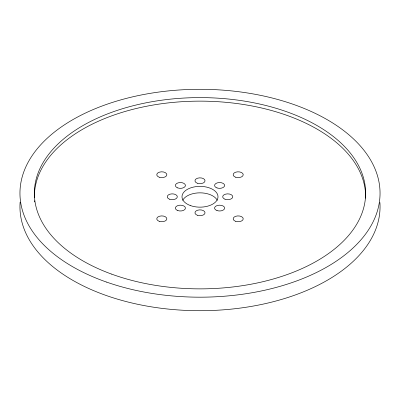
<?xml version="1.0" encoding="UTF-8"?>
<svg xmlns="http://www.w3.org/2000/svg" width="400" height="400" viewBox="0 0 400 400"><rect width="100%" height="100%" fill="white"/><g stroke="black" fill="none" stroke-linecap="round" stroke-linejoin="round"><path stroke-width="0.6" d="M34.605 201.945A165.64 95.63 0 0 1 34.505 200.745M34.37 197.74A165.64 95.63 0 0 1 200.39 101.135A165.64 95.63 0 0 1 365.62 198.195M182.71 200.335A18.005 10.395 0 0 1 200 192.84A18.005 10.395 0 0 1 217.29 200.335M379.895 202.515A180.045 103.945 0 0 1 199.645 310.71A180.045 103.945 0 0 1 20.135 202.105M190.515 205.6A18.005 10.395 0 0 0 217.995 197.09A18.005 10.395 0 0 0 191.49 187.605A18.005 10.395 0 0 0 190.515 205.6M217.005 187.94A5.04 2.91 0 0 0 224.645 185.5A5.04 2.91 0 0 0 217.17 182.9A5.04 2.91 0 0 0 217.005 187.94M224.99 199.21A5.04 2.91 0 0 0 232.76 196.91A5.04 2.91 0 0 0 225.43 194.175A5.04 2.91 0 0 0 224.99 199.21M217.005 210.58A5.04 2.91 0 0 0 224.645 208.14A5.04 2.91 0 0 0 217.17 205.535A5.04 2.91 0 0 0 217.005 210.58M197.265 215.22A5.04 2.91 0 0 0 205.035 212.92A5.04 2.91 0 0 0 197.7 210.185A5.04 2.91 0 0 0 197.265 215.22M177.79 210.58A5.04 2.91 0 0 0 185.435 208.14A5.04 2.91 0 0 0 177.955 205.535A5.04 2.91 0 0 0 177.79 210.58M169.535 199.21A5.04 2.91 0 0 0 177.31 196.91A5.04 2.91 0 0 0 169.975 194.175A5.04 2.91 0 0 0 169.535 199.21M177.79 187.94A5.04 2.91 0 0 0 185.435 185.5A5.04 2.91 0 0 0 177.955 182.9A5.04 2.91 0 0 0 177.79 187.94M197.265 183.2A5.04 2.91 0 0 0 205.035 180.905A5.04 2.91 0 0 0 197.7 178.165A5.04 2.91 0 0 0 197.265 183.2M159.21 177.21A5.04 2.91 0 0 0 166.845 174.765A5.04 2.91 0 0 0 159.36 172.17A5.04 2.91 0 0 0 159.21 177.21M159.21 221.31A5.04 2.91 0 0 0 166.845 218.865A5.04 2.91 0 0 0 159.36 216.27A5.04 2.91 0 0 0 159.21 221.31M235.6 221.31A5.04 2.91 0 0 0 243.235 218.865A5.04 2.91 0 0 0 235.75 216.27A5.04 2.91 0 0 0 235.6 221.31M235.6 177.21A5.04 2.91 0 0 0 243.235 174.765A5.04 2.91 0 0 0 235.75 172.17A5.04 2.91 0 0 0 235.6 177.21M106.575 282.095A180.045 103.945 0 0 0 380 195.52A180.045 103.945 0 0 0 113.425 102.1A180.045 103.945 0 0 0 106.575 282.095M111.5 274.075A165.64 95.63 0 0 0 365.505 197.07A165.64 95.63 0 0 0 122.99 108.57A165.64 95.63 0 0 0 111.5 274.075"/></g></svg>
